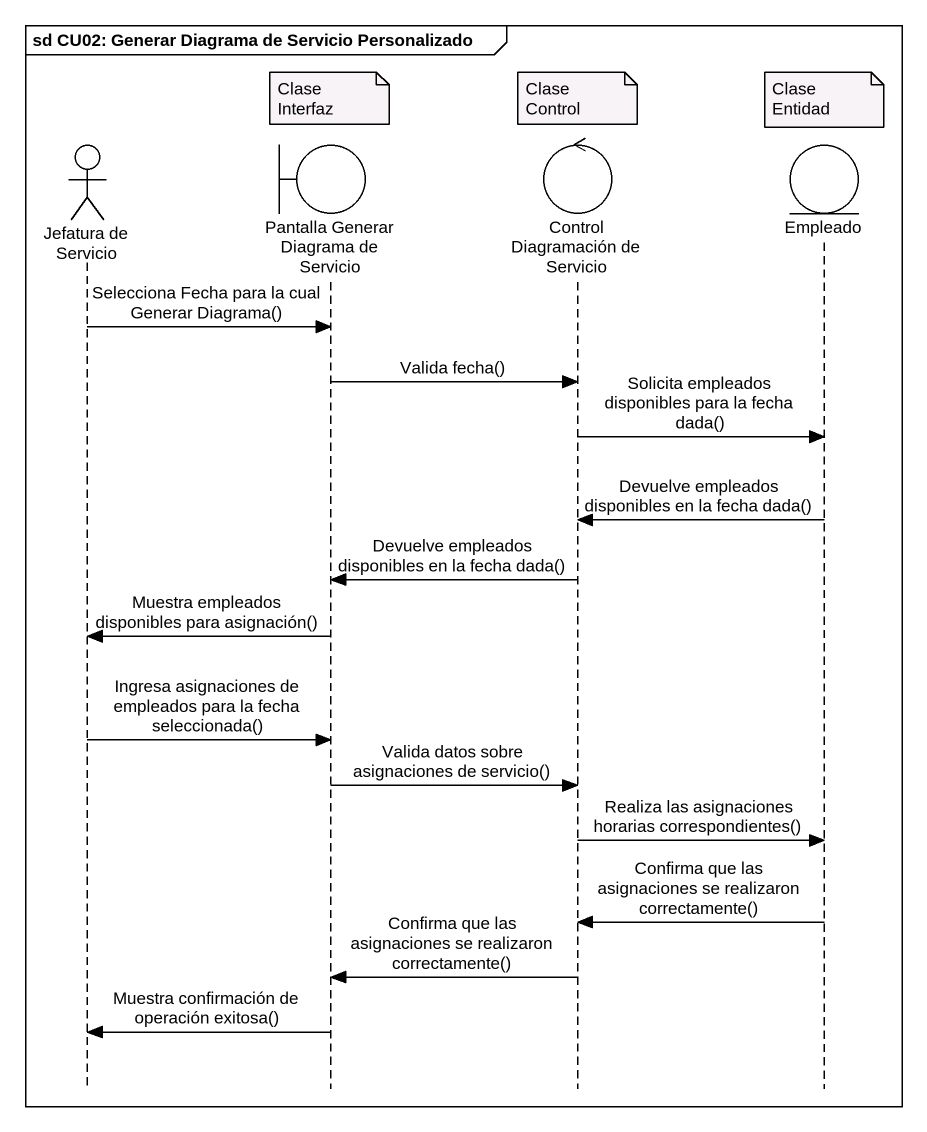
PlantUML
@startuml
mainframe sd CU02: Generar Diagrama de Servicio Personalizado
hide footbox
actor "Jefatura de Servicio" as Jefatura_de_Servicio
boundary "Pantalla Generar Diagrama de Servicio" as Pantalla_Generar_Diagrama
control "Control Diagramación de Servicio" as Control_Diagramación_de
entity Empleado

note over Pantalla_Generar_Diagrama : Clase Interfaz
note over Control_Diagramación_de : Clase Control
note over Empleado : Clase Entidad
Jefatura_de_Servicio -> Pantalla_Generar_Diagrama : Selecciona Fecha para la cual Generar Diagrama()
Pantalla_Generar_Diagrama -> Control_Diagramación_de : Valida fecha()
Control_Diagramación_de -> Empleado : Solicita empleados disponibles para la fecha dada()
Empleado -> Control_Diagramación_de : Devuelve empleados disponibles en la fecha dada()
Control_Diagramación_de -> Pantalla_Generar_Diagrama : Devuelve empleados disponibles en la fecha dada()
Pantalla_Generar_Diagrama -> Jefatura_de_Servicio : Muestra empleados disponibles para asignación()
Jefatura_de_Servicio -> Pantalla_Generar_Diagrama : Ingresa asignaciones de empleados para la fecha seleccionada()
Pantalla_Generar_Diagrama -> Control_Diagramación_de : Valida datos sobre asignaciones de servicio()
Control_Diagramación_de -> Empleado : Realiza las asignaciones horarias correspondientes()
Empleado -> Control_Diagramación_de : Confirma que las asignaciones se realizaron correctamente()
Control_Diagramación_de -> Pantalla_Generar_Diagrama : Confirma que las asignaciones se realizaron correctamente()
Pantalla_Generar_Diagrama -> Jefatura_de_Servicio : Muestra confirmación de operación exitosa()
@enduml
